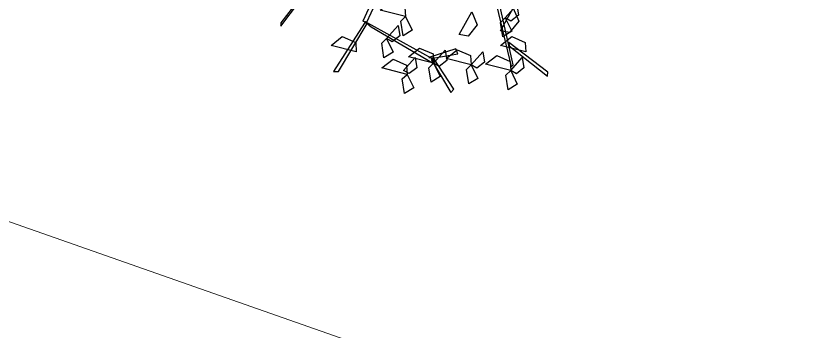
# Model space of a CAD drawing. Header units: inches. Extents: x -1366 to 1207, y -585 to 2554.
# Drawn here: x 397.352 to 400.416, y 2041.866 to 2043.094 of the extents above; entities that cross this region are included whole.
import ezdxf

# ---------------------------------------------------------------- set-up
doc = ezdxf.new("R2010")
doc.units = ezdxf.units.IN
doc.header["$MEASUREMENT"] = 0
doc.layers.get('0').update_dxf_attribs({"linetype": 'CONTINUOUS'})
doc.layers.add('A-PLNT', color=84, linetype='CONTINUOUS')
doc.layers.add('Road', color=1, linetype='CONTINUOUS', lineweight=15)

# ---------------------------------------------------------------- blocks, each defined once
blk = doc.blocks.new('TREE_P36')
at = {"color": 34, "linetype": 'Continuous'}
for points in [[(-0.1159, -0.2964, -0.9993), (-0.1707, -0.4162, -0.9396), (-0.1622, -0.4185, -0.9461), (-0.1087, -0.301, -1.0044)], [(0.0999, -0.3535, -0.868), (0.1372, -0.5104, -0.6567), (0.1409, -0.507, -0.6551), (0.1041, -0.3395, -0.8767)], [(-0.3173, -0.3892, -0.8216), (-0.3413, -0.4195, -0.777), (-0.341, -0.4265, -0.774), (-0.3042, -0.3783, -0.8433)], [(-0.1676, -0.4202, -0.9411), (-0.2316, -0.5205, -0.7851), (-0.2215, -0.5209, -0.7996), (-0.1618, -0.4208, -0.9491)], [(-0.1534, -0.4279, -0.9427), (-0.0265, -0.5029, -0.8625), (-0.0264, -0.494, -0.8661), (-0.1668, -0.4171, -0.9523)], [(-0.0216, -0.4925, -0.8677), (0.026, -0.4836, -0.8796), (0.0222, -0.4739, -0.8852), (-0.0337, -0.4912, -0.8668)], [(0.133, -0.4673, -0.7066), (0.2123, -0.5306, -0.5336), (0.213, -0.5221, -0.5413), (0.1319, -0.4605, -0.7151)], [(-0.0292, -0.4957, -0.8677), (0.012, -0.5641, -0.7481), (0.0179, -0.5575, -0.7521), (-0.0238, -0.4933, -0.8666)]]:
    blk.add_3dface(points, dxfattribs=at)
at = {"color": 72, "linetype": 'Continuous'}
for points in [[(-0.0821, -0.4067, -0.9971), (-0.1346, -0.3934, -1.0077), (-0.1111, -0.3754, -1.0123), (-0.0834, -0.3876, -1.0047)], [(0.1148, -0.4362, -0.9551), (0.1412, -0.3889, -0.9657), (0.1526, -0.4161, -0.9703), (0.1337, -0.4398, -0.9627)], [(0.1248, -0.4092, -0.8291), (0.1487, -0.3821, -0.8551), (0.1521, -0.4036, -0.8533), (0.1365, -0.4159, -0.8374)], [(-0.0821, -0.4067, -0.6401), (-0.0685, -0.4346, -0.6508), (-0.0874, -0.4463, -0.6127), (-0.092, -0.4163, -0.6186)], [(0.0289, -0.4439, -0.7661), (0.0553, -0.3966, -0.7767), (0.0667, -0.4238, -0.7813), (0.0478, -0.4475, -0.7737)], [(0.1248, -0.4092, -0.8291), (0.1383, -0.4371, -0.8398), (0.1194, -0.4488, -0.8017), (0.1148, -0.4187, -0.8076)], [(-0.1216, -0.4524, -0.7766), (-0.0977, -0.4253, -0.8026), (-0.0943, -0.4468, -0.8008), (-0.1099, -0.4591, -0.7849)], [(-0.1844, -0.4797, -0.8291), (-0.2368, -0.4663, -0.8397), (-0.2134, -0.4483, -0.8443), (-0.1857, -0.4605, -0.8367)], [(-0.1216, -0.4524, -0.8816), (-0.108, -0.4803, -0.8923), (-0.127, -0.492, -0.8542), (-0.1315, -0.4619, -0.8601)], [(0.1675, -0.4797, -0.8291), (0.115, -0.4663, -0.8397), (0.1384, -0.4483, -0.8443), (0.1661, -0.4605, -0.8367)], [(-0.0239, -0.5033, -0.8291), (-0.0764, -0.49, -0.8397), (-0.0529, -0.4719, -0.8443), (-0.0252, -0.4841, -0.8367)], [(-0.0239, -0.5033, -0.8291), (0, -0.4762, -0.8551), (0.0035, -0.4977, -0.8533), (-0.0122, -0.51, -0.8374)], [(0.0543, -0.5069, -0.8291), (0.0018, -0.4936, -0.8397), (0.0252, -0.4755, -0.8443), (0.0529, -0.4877, -0.8367)], [(0.0543, -0.5069, -0.8291), (0.0782, -0.4798, -0.8551), (0.0816, -0.5013, -0.8533), (0.066, -0.5136, -0.8374)], [(0.1361, -0.5187, -0.8291), (0.0836, -0.5054, -0.8397), (0.107, -0.4874, -0.8443), (0.1347, -0.4996, -0.8367)], [(-0.0789, -0.5265, -0.8291), (-0.1314, -0.5131, -0.8397), (-0.108, -0.4951, -0.8443), (-0.0803, -0.5073, -0.8367)], [(-0.0861, -0.5183, -0.4873), (-0.0622, -0.4913, -0.5133), (-0.0587, -0.5128, -0.5114), (-0.0744, -0.525, -0.4956)], [(-0.0239, -0.5033, -0.8291), (-0.0103, -0.5312, -0.8398), (-0.0292, -0.5429, -0.8017), (-0.0338, -0.5128, -0.8076)], [(0.1361, -0.5187, -0.6401), (0.16, -0.4917, -0.6661), (0.1634, -0.5132, -0.6643), (0.1478, -0.5254, -0.6484)], [(0.0543, -0.5069, -0.6716), (0.0679, -0.5348, -0.6823), (0.0489, -0.5465, -0.6442), (0.0444, -0.5164, -0.6501)], [(0.1361, -0.5187, -0.6401), (0.1497, -0.5466, -0.6508), (0.1307, -0.5584, -0.6127), (0.1261, -0.5283, -0.6186)], [(-0.0789, -0.5265, -0.8816), (-0.0653, -0.5544, -0.8923), (-0.0843, -0.5661, -0.8542), (-0.0889, -0.536, -0.8601)]]:
    blk.add_3dface(points, dxfattribs=at)

msp = doc.modelspace()

# ---------------------------------------------------------------- linework, layer by layer
at = {"layer": 'Road'}
msp.add_line((388.9038, 2045.2497), (407.8377, 2038.6003), dxfattribs=at)

# ---------------------------------------------------------------- block references
at = {"layer": 'A-PLNT', "xscale": 1.875, "yscale": 1.875, "zscale": 1.875}
msp.add_blockref('TREE_P36', (399.0227, 2043.8527, 5.3041), dxfattribs=at)

doc.saveas('drawing.dxf')
